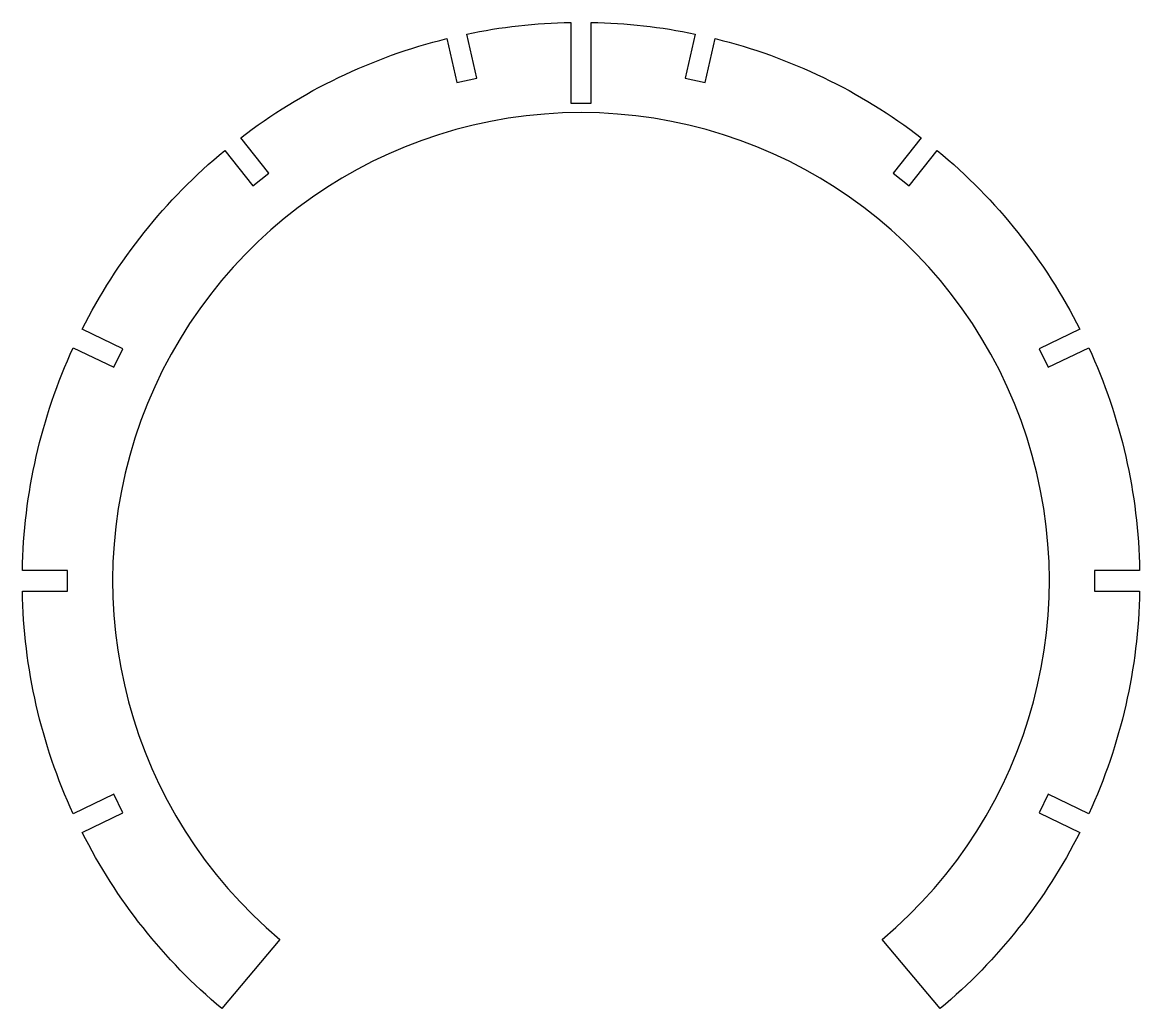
# Model space of a CAD drawing. Header units: millimetres. Extents: x -87 to 87, y -66 to 87.
import ezdxf

# ---------------------------------------------------------------- set-up
doc = ezdxf.new("R2010")
doc.units = ezdxf.units.MM
doc.layers.get('0').update_dxf_attribs({"linetype": 'CONTINUOUS'})

msp = doc.modelspace()

# ---------------------------------------------------------------- linework, layer by layer
msp.add_lwpolyline([(1.59, 74.01), (1.59, 86.51, -0.04696), (17.7, 84.69), (16.15, 77.88), (19.24, 77.17), (20.8, 83.99, -0.103392), (52.7, 68.63), (48.34, 63.16), (50.82, 61.18), (55.18, 66.65, -0.103392), (77.25, 38.97), (70.95, 35.93), (72.33, 33.07), (78.63, 36.11, -0.103392), (86.51, 1.59), (79.52, 1.59), (79.52, -1.59), (86.51, -1.59, -0.103392), (78.63, -36.11), (72.33, -33.07), (70.95, -35.93), (77.25, -38.97, -0.101728), (55.62, -66.28), (46.62, -55.56, 2.747477), (-46.62, -55.56), (-55.62, -66.28, -0.101728), (-77.25, -38.97), (-70.95, -35.93), (-72.33, -33.07), (-78.63, -36.11, -0.103392), (-86.51, -1.59), (-79.52, -1.59), (-79.52, 1.59), (-86.51, 1.59, -0.103392), (-78.63, 36.11), (-72.33, 33.07), (-70.95, 35.93), (-77.25, 38.97, -0.103392), (-55.18, 66.65), (-50.82, 61.18), (-48.34, 63.16), (-52.7, 68.63, -0.103392), (-20.8, 83.99), (-19.24, 77.17), (-16.15, 77.88), (-17.7, 84.69, -0.04696), (-1.59, 86.51), (-1.59, 74.01)], format="xyb", close=True)

doc.saveas('drawing.dxf')
